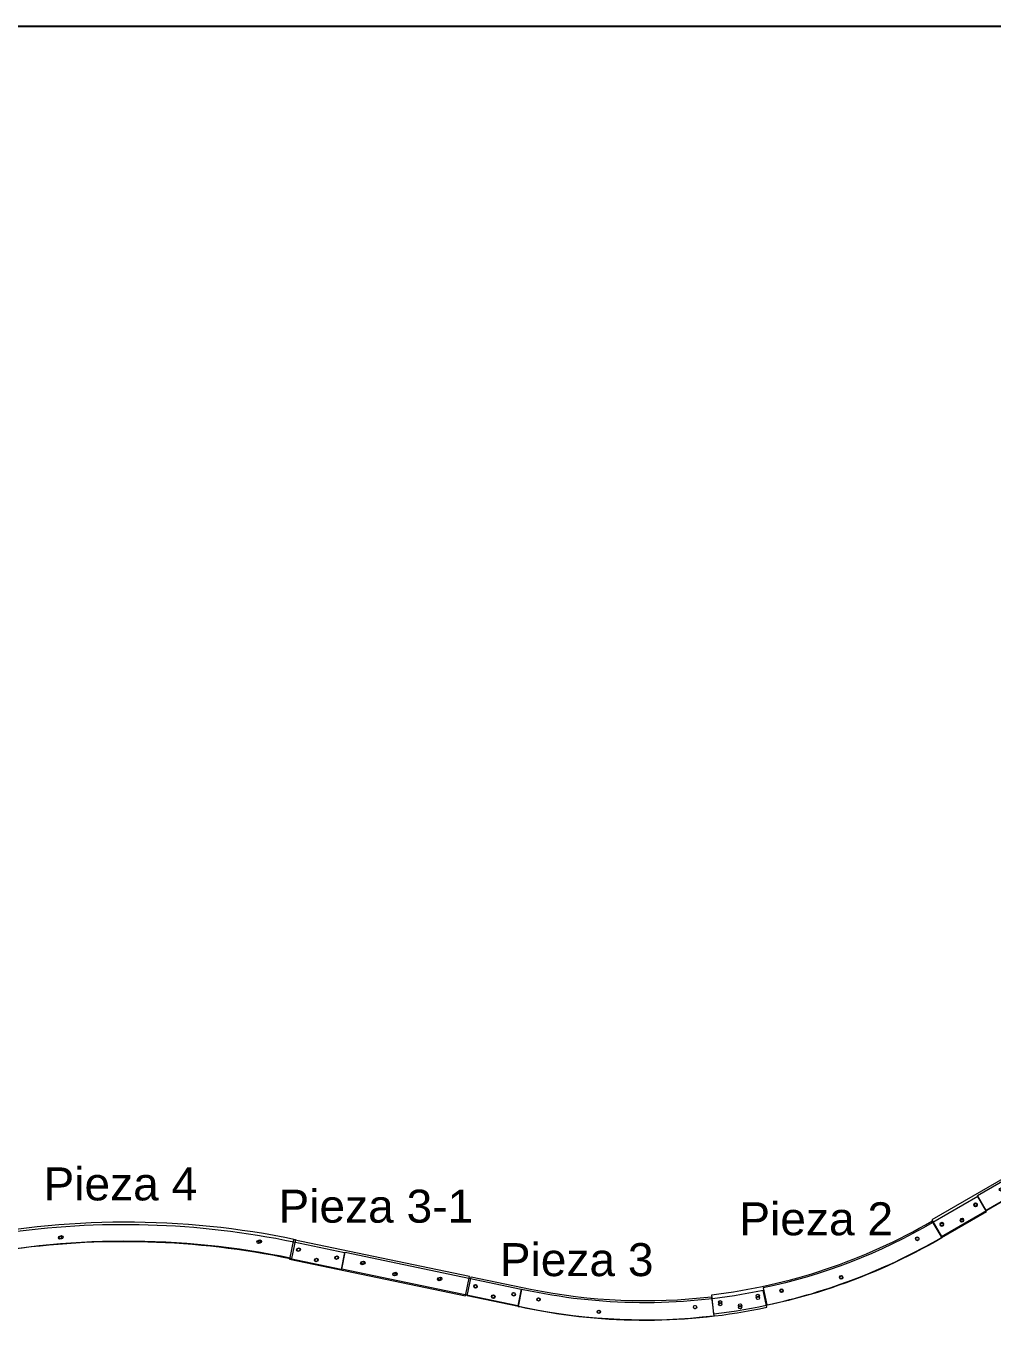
# Model space of a CAD drawing. Header units: millimetres. Extents: x -47944 to 26607, y -7127 to 10342.
# Drawn here: x -40213 to -37743, y -690 to 2684 of the extents above; entities that cross this region are included whole.
import ezdxf

# ---------------------------------------------------------------- set-up
doc = ezdxf.new("R2010")
doc.units = ezdxf.units.MM
doc.header["$MEASUREMENT"] = 0
doc.layers.add('CORTE', color=5, linetype='Continuous', lineweight=0)
doc.layers.add('MARCADO DE PISTAS', color=1, linetype='Continuous', lineweight=0)
doc.layers.add('PREDETERMINADO', color=7, linetype='Continuous')

# ---------------------------------------------------------------- blocks, each defined once
blk = doc.blocks.new('BLOCK 85')
at = {"layer": 'CORTE', "color": 255, "lineweight": 5}
blk.add_open_spline([(4.5339, 4.233), (4.5339, 4.233), (4.5427, 4.1739), (4.5427, 4.1739), (4.8701, 4.2225), (5.2036, 4.2128), (5.5276, 4.1453), (5.5276, 4.1453), (5.703, 4.1087), (5.703, 4.1087), (5.703, 4.1087), (5.7152, 4.1672), (5.7152, 4.1672), (5.7152, 4.1672), (5.5398, 4.2037), (5.5398, 4.2037), (5.2088, 4.2727), (4.8683, 4.2826), (4.5339, 4.233)], degree=3, knots=[0, 0, 0, 0, 1, 1, 1, 2, 2, 2, 3, 3, 3, 4, 4, 4, 5, 5, 5, 6, 6, 6, 6], dxfattribs=at)
blk = doc.blocks.new('BLOCK 86')
at = {"layer": 'CORTE', "color": 255, "lineweight": 5}
blk.add_open_spline([(4.5798, 4.2161), (4.5798, 4.2192), (4.5773, 4.2217), (4.5742, 4.2217), (4.5711, 4.2217), (4.5686, 4.2192), (4.5686, 4.2161), (4.5686, 4.213), (4.5711, 4.2105), (4.5742, 4.2105), (4.5773, 4.2105), (4.5798, 4.213), (4.5798, 4.2161), (4.5798, 4.2161), (4.5798, 4.2161), (4.5798, 4.2161)], degree=3, knots=[0, 0, 0, 0, 1, 1, 1, 2, 2, 2, 3, 3, 3, 4, 4, 4, 5, 5, 5, 5], dxfattribs=at)
blk = doc.blocks.new('BLOCK 87')
at = {"layer": 'CORTE', "color": 255, "lineweight": 5}
blk.add_open_spline([(4.7398, 4.2181), (4.7398, 4.2212), (4.7373, 4.2237), (4.7342, 4.2237), (4.7312, 4.2237), (4.7287, 4.2212), (4.7287, 4.2181), (4.7287, 4.215), (4.7312, 4.2125), (4.7342, 4.2125), (4.7373, 4.2125), (4.7398, 4.215), (4.7398, 4.2181), (4.7398, 4.2181), (4.7398, 4.2181), (4.7398, 4.2181)], degree=3, knots=[0, 0, 0, 0, 1, 1, 1, 2, 2, 2, 3, 3, 3, 4, 4, 4, 5, 5, 5, 5], dxfattribs=at)
blk = doc.blocks.new('BLOCK 88')
at = {"layer": 'CORTE', "color": 255, "lineweight": 5}
blk.add_open_spline([(5.4242, 4.2036), (5.4242, 4.2067), (5.4217, 4.2092), (5.4186, 4.2092), (5.4155, 4.2092), (5.413, 4.2067), (5.413, 4.2036), (5.413, 4.2005), (5.4155, 4.198), (5.4186, 4.198), (5.4217, 4.198), (5.4242, 4.2005), (5.4242, 4.2036), (5.4242, 4.2036), (5.4242, 4.2036), (5.4242, 4.2036)], degree=3, knots=[0, 0, 0, 0, 1, 1, 1, 2, 2, 2, 3, 3, 3, 4, 4, 4, 5, 5, 5, 5], dxfattribs=at)
blk = doc.blocks.new('BLOCK 89')
at = {"layer": 'CORTE', "color": 255, "lineweight": 5}
blk.add_open_spline([(5.5628, 4.1772), (5.5628, 4.1804), (5.5603, 4.1829), (5.5572, 4.1829), (5.554, 4.1829), (5.5515, 4.1804), (5.5515, 4.1772), (5.5515, 4.1741), (5.554, 4.1715), (5.5572, 4.1715), (5.5603, 4.1715), (5.5628, 4.1741), (5.5628, 4.1772), (5.5628, 4.1772), (5.5628, 4.1772), (5.5628, 4.1772)], degree=3, knots=[0, 0, 0, 0, 1, 1, 1, 2, 2, 2, 3, 3, 3, 4, 4, 4, 5, 5, 5, 5], dxfattribs=at)
blk = doc.blocks.new('BLOCK 90')
at = {"layer": 'CORTE', "color": 255, "lineweight": 5}
blk.add_open_spline([(5.624, 4.1416), (5.624, 4.1447), (5.6215, 4.1473), (5.6184, 4.1473), (5.6152, 4.1473), (5.6127, 4.1447), (5.6127, 4.1416), (5.6127, 4.1384), (5.6152, 4.1359), (5.6184, 4.1359), (5.6215, 4.1359), (5.624, 4.1384), (5.624, 4.1416), (5.624, 4.1416), (5.624, 4.1416), (5.624, 4.1416)], degree=3, knots=[0, 0, 0, 0, 1, 1, 1, 2, 2, 2, 3, 3, 3, 4, 4, 4, 5, 5, 5, 5], dxfattribs=at)
blk = doc.blocks.new('BLOCK 91')
at = {"layer": 'CORTE', "color": 255, "lineweight": 5}
blk.add_open_spline([(5.6943, 4.1498), (5.6943, 4.1529), (5.6918, 4.1555), (5.6887, 4.1555), (5.6855, 4.1555), (5.683, 4.1529), (5.683, 4.1498), (5.683, 4.1466), (5.6855, 4.1441), (5.6887, 4.1441), (5.6918, 4.1441), (5.6943, 4.1466), (5.6943, 4.1498), (5.6943, 4.1498), (5.6943, 4.1498), (5.6943, 4.1498)], degree=3, knots=[0, 0, 0, 0, 1, 1, 1, 2, 2, 2, 3, 3, 3, 4, 4, 4, 5, 5, 5, 5], dxfattribs=at)
blk = doc.blocks.new('BLOCK 84')
at = {"layer": 'CORTE'}
for name in ['BLOCK 85', 'BLOCK 86', 'BLOCK 87', 'BLOCK 88', 'BLOCK 89', 'BLOCK 90', 'BLOCK 91']:
    blk.add_blockref(name, (0, 0), dxfattribs=at)
blk = doc.blocks.new('BLOCK 125')
at = {"layer": 'CORTE', "color": 255, "lineweight": 5}
blk.add_open_spline([(6.3196, 3.9974), (6.3196, 4.0005), (6.317, 4.003), (6.314, 4.003), (6.3109, 4.003), (6.3083, 4.0005), (6.3083, 3.9974), (6.3083, 3.9943), (6.3109, 3.9918), (6.314, 3.9918), (6.317, 3.9918), (6.3196, 3.9943), (6.3196, 3.9974), (6.3196, 3.9974), (6.3196, 3.9974), (6.3196, 3.9974)], degree=3, knots=[0, 0, 0, 0, 1, 1, 1, 2, 2, 2, 3, 3, 3, 4, 4, 4, 5, 5, 5, 5], dxfattribs=at)
blk = doc.blocks.new('BLOCK 126')
at = {"layer": 'CORTE', "color": 255, "lineweight": 5}
blk.add_open_spline([(6.5273, 3.9548), (6.5273, 3.9579), (6.5248, 3.9604), (6.5217, 3.9604), (6.5186, 3.9604), (6.5161, 3.9579), (6.5161, 3.9548), (6.5161, 3.9518), (6.5186, 3.9492), (6.5217, 3.9492), (6.5248, 3.9492), (6.5273, 3.9518), (6.5273, 3.9548), (6.5273, 3.9548), (6.5273, 3.9548), (6.5273, 3.9548)], degree=3, knots=[0, 0, 0, 0, 1, 1, 1, 2, 2, 2, 3, 3, 3, 4, 4, 4, 5, 5, 5, 5], dxfattribs=at)
blk = doc.blocks.new('BLOCK 127')
at = {"layer": 'CORTE', "color": 255, "lineweight": 5}
blk.add_open_spline([(6.8588, 3.9711), (6.8588, 3.9742), (6.8563, 3.9767), (6.8532, 3.9767), (6.8501, 3.9767), (6.8476, 3.9742), (6.8476, 3.9711), (6.8476, 3.968), (6.8501, 3.9655), (6.8532, 3.9655), (6.8563, 3.9655), (6.8588, 3.968), (6.8588, 3.9711), (6.8588, 3.9711), (6.8588, 3.9711), (6.8588, 3.9711)], degree=3, knots=[0, 0, 0, 0, 1, 1, 1, 2, 2, 2, 3, 3, 3, 4, 4, 4, 5, 5, 5, 5], dxfattribs=at)
blk = doc.blocks.new('BLOCK 128')
at = {"layer": 'CORTE', "color": 255, "lineweight": 5}
blk.add_open_spline([(6.2554, 4.0321), (6.2554, 4.0321), (6.2846, 4.026), (6.2846, 4.026), (6.5498, 3.9717), (6.8233, 3.9726), (7.088, 4.0287), (7.088, 4.0287), (7.1004, 3.9703), (7.1004, 3.9703), (6.8276, 3.9125), (6.5458, 3.9116), (6.2727, 3.9675), (6.2726, 3.9675), (6.2432, 3.9736), (6.2432, 3.9736), (6.2432, 3.9736), (6.2554, 4.0321), (6.2554, 4.0321)], degree=3, knots=[0, 0, 0, 0, 1, 1, 1, 2, 2, 2, 3, 3, 3, 4, 4, 4, 5, 5, 5, 6, 6, 6, 6], dxfattribs=at)
blk = doc.blocks.new('BLOCK 129')
at = {"layer": 'CORTE', "color": 255, "lineweight": 5}
blk.add_open_spline([(6.9454, 3.9813), (6.9454, 3.9845), (6.9428, 3.987), (6.9397, 3.987), (6.9365, 3.987), (6.934, 3.9845), (6.934, 3.9813), (6.934, 3.9782), (6.9365, 3.9757), (6.9397, 3.9757), (6.9428, 3.9757), (6.9454, 3.9782), (6.9454, 3.9813), (6.9454, 3.9813), (6.9454, 3.9813), (6.9454, 3.9813)], degree=3, knots=[0, 0, 0, 0, 1, 1, 1, 2, 2, 2, 3, 3, 3, 4, 4, 4, 5, 5, 5, 5], dxfattribs=at)
blk = doc.blocks.new('BLOCK 130')
at = {"layer": 'CORTE', "color": 255, "lineweight": 5}
blk.add_open_spline([(7.0139, 3.9705), (7.0139, 3.9736), (7.0113, 3.9762), (7.0082, 3.9762), (7.0051, 3.9762), (7.0025, 3.9736), (7.0025, 3.9705), (7.0025, 3.9674), (7.0051, 3.9648), (7.0082, 3.9648), (7.0113, 3.9648), (7.0139, 3.9674), (7.0139, 3.9705), (7.0139, 3.9705), (7.0139, 3.9705), (7.0139, 3.9705)], degree=3, knots=[0, 0, 0, 0, 1, 1, 1, 2, 2, 2, 3, 3, 3, 4, 4, 4, 5, 5, 5, 5], dxfattribs=at)
blk = doc.blocks.new('BLOCK 131')
at = {"layer": 'CORTE', "color": 255, "lineweight": 5}
blk.add_open_spline([(7.0751, 4.0029), (7.0751, 4.0061), (7.0726, 4.0086), (7.0694, 4.0086), (7.0663, 4.0086), (7.0638, 4.0061), (7.0638, 4.0029), (7.0638, 3.9998), (7.0663, 3.9973), (7.0694, 3.9973), (7.0726, 3.9973), (7.0751, 3.9998), (7.0751, 4.0029), (7.0751, 4.0029), (7.0751, 4.0029), (7.0751, 4.0029)], degree=3, knots=[0, 0, 0, 0, 1, 1, 1, 2, 2, 2, 3, 3, 3, 4, 4, 4, 5, 5, 5, 5], dxfattribs=at)
blk = doc.blocks.new('BLOCK 124')
at = {"layer": 'CORTE'}
for name in ['BLOCK 128', 'BLOCK 125', 'BLOCK 131', 'BLOCK 126', 'BLOCK 127', 'BLOCK 129', 'BLOCK 130']:
    blk.add_blockref(name, (0, 0), dxfattribs=at)
blk = doc.blocks.new('BLOCK 117')
at = {"layer": 'CORTE', "color": 255, "lineweight": 5}
blk.add_open_spline([(6.4042, 4.2219), (6.4042, 4.225), (6.4017, 4.2275), (6.3986, 4.2275), (6.3955, 4.2275), (6.393, 4.225), (6.393, 4.2219), (6.393, 4.2188), (6.3955, 4.2163), (6.3986, 4.2163), (6.4017, 4.2163), (6.4042, 4.2188), (6.4042, 4.2219), (6.4042, 4.2219), (6.4042, 4.2219), (6.4042, 4.2219)], degree=3, knots=[0, 0, 0, 0, 1, 1, 1, 2, 2, 2, 3, 3, 3, 4, 4, 4, 5, 5, 5, 5], dxfattribs=at)
blk = doc.blocks.new('BLOCK 118')
at = {"layer": 'CORTE', "color": 255, "lineweight": 5}
blk.add_open_spline([(6.6119, 4.1793), (6.6119, 4.1824), (6.6094, 4.1849), (6.6063, 4.1849), (6.6032, 4.1849), (6.6007, 4.1824), (6.6007, 4.1793), (6.6007, 4.1762), (6.6032, 4.1737), (6.6063, 4.1737), (6.6094, 4.1737), (6.6119, 4.1762), (6.6119, 4.1793), (6.6119, 4.1793), (6.6119, 4.1793), (6.6119, 4.1793)], degree=3, knots=[0, 0, 0, 0, 1, 1, 1, 2, 2, 2, 3, 3, 3, 4, 4, 4, 5, 5, 5, 5], dxfattribs=at)
blk = doc.blocks.new('BLOCK 119')
at = {"layer": 'CORTE', "color": 255, "lineweight": 5}
blk.add_open_spline([(6.9434, 4.1956), (6.9434, 4.1987), (6.9409, 4.2012), (6.9378, 4.2012), (6.9347, 4.2012), (6.9322, 4.1987), (6.9322, 4.1956), (6.9322, 4.1925), (6.9347, 4.19), (6.9378, 4.19), (6.9409, 4.19), (6.9434, 4.1925), (6.9434, 4.1956), (6.9434, 4.1956), (6.9434, 4.1956), (6.9434, 4.1956)], degree=3, knots=[0, 0, 0, 0, 1, 1, 1, 2, 2, 2, 3, 3, 3, 4, 4, 4, 5, 5, 5, 5], dxfattribs=at)
blk = doc.blocks.new('BLOCK 120')
at = {"layer": 'CORTE', "color": 255, "lineweight": 5}
blk.add_open_spline([(6.1662, 4.3004), (6.1662, 4.3004), (6.1525, 4.2347), (6.1525, 4.2347), (6.1525, 4.2347), (6.3572, 4.192), (6.3572, 4.192), (6.5697, 4.1485), (6.7877, 4.1393), (7.003, 4.1648), (7.003, 4.1648), (6.9951, 4.2315), (6.9951, 4.2315), (6.7869, 4.2068), (6.5761, 4.2157), (6.3708, 4.2577), (6.3708, 4.2577), (6.1662, 4.3004), (6.1662, 4.3004)], degree=3, knots=[0, 0, 0, 0, 1, 1, 1, 2, 2, 2, 3, 3, 3, 4, 4, 4, 5, 5, 5, 6, 6, 6, 6], dxfattribs=at)
blk = doc.blocks.new('BLOCK 121')
at = {"layer": 'CORTE', "color": 255, "lineweight": 5}
blk.add_open_spline([(6.1877, 4.2666), (6.1877, 4.2698), (6.1851, 4.2723), (6.182, 4.2723), (6.1789, 4.2723), (6.1763, 4.2698), (6.1763, 4.2666), (6.1763, 4.2635), (6.1789, 4.2609), (6.182, 4.2609), (6.1851, 4.2609), (6.1877, 4.2635), (6.1877, 4.2666), (6.1877, 4.2666), (6.1877, 4.2666), (6.1877, 4.2666)], degree=3, knots=[0, 0, 0, 0, 1, 1, 1, 2, 2, 2, 3, 3, 3, 4, 4, 4, 5, 5, 5, 5], dxfattribs=at)
blk = doc.blocks.new('BLOCK 122')
at = {"layer": 'CORTE', "color": 255, "lineweight": 5}
blk.add_open_spline([(6.2489, 4.231), (6.2489, 4.2341), (6.2463, 4.2367), (6.2432, 4.2367), (6.24, 4.2367), (6.2375, 4.2341), (6.2375, 4.231), (6.2375, 4.2279), (6.24, 4.2253), (6.2432, 4.2253), (6.2463, 4.2253), (6.2489, 4.2279), (6.2489, 4.231), (6.2489, 4.231), (6.2489, 4.231), (6.2489, 4.231)], degree=3, knots=[0, 0, 0, 0, 1, 1, 1, 2, 2, 2, 3, 3, 3, 4, 4, 4, 5, 5, 5, 5], dxfattribs=at)
blk = doc.blocks.new('BLOCK 123')
at = {"layer": 'CORTE', "color": 255, "lineweight": 5}
blk.add_open_spline([(6.3192, 4.2392), (6.3192, 4.2423), (6.3166, 4.2449), (6.3135, 4.2449), (6.3104, 4.2449), (6.3078, 4.2423), (6.3078, 4.2392), (6.3078, 4.236), (6.3104, 4.2335), (6.3135, 4.2335), (6.3166, 4.2335), (6.3192, 4.236), (6.3192, 4.2392), (6.3192, 4.2392), (6.3192, 4.2392), (6.3192, 4.2392)], degree=3, knots=[0, 0, 0, 0, 1, 1, 1, 2, 2, 2, 3, 3, 3, 4, 4, 4, 5, 5, 5, 5], dxfattribs=at)
blk = doc.blocks.new('BLOCK 116')
at = {"layer": 'CORTE'}
for name in ['BLOCK 120', 'BLOCK 121', 'BLOCK 122', 'BLOCK 123', 'BLOCK 117', 'BLOCK 118', 'BLOCK 119']:
    blk.add_blockref(name, (0, 0), dxfattribs=at)
blk = doc.blocks.new('BLOCK 133')
at = {"layer": 'CORTE', "color": 255, "lineweight": 5}
blk.add_open_spline([(7.6614, 4.6587), (7.4286, 4.5228), (7.1702, 4.4363), (6.9025, 4.4047), (6.9025, 4.4047), (6.9104, 4.338), (6.9104, 4.338), (7.1873, 4.3707), (7.4544, 4.4602), (7.6952, 4.6007), (7.6952, 4.6007), (7.6614, 4.6587), (7.6614, 4.6587)], degree=3, knots=[0, 0, 0, 0, 1, 1, 1, 2, 2, 2, 3, 3, 3, 4, 4, 4, 4], dxfattribs=at)
blk = doc.blocks.new('BLOCK 134')
at = {"layer": 'CORTE', "color": 255, "lineweight": 5}
blk.add_open_spline([(7.149, 4.4178), (7.149, 4.4209), (7.1465, 4.4234), (7.1434, 4.4234), (7.1403, 4.4234), (7.1378, 4.4209), (7.1378, 4.4178), (7.1378, 4.4147), (7.1403, 4.4122), (7.1434, 4.4122), (7.1465, 4.4122), (7.149, 4.4147), (7.149, 4.4178), (7.149, 4.4178), (7.149, 4.4178), (7.149, 4.4178)], degree=3, knots=[0, 0, 0, 0, 1, 1, 1, 2, 2, 2, 3, 3, 3, 4, 4, 4, 5, 5, 5, 5], dxfattribs=at)
blk = doc.blocks.new('BLOCK 135')
at = {"layer": 'CORTE', "color": 255, "lineweight": 5}
blk.add_open_spline([(7.3544, 4.4639), (7.3544, 4.4669), (7.3518, 4.4694), (7.3488, 4.4694), (7.3456, 4.4694), (7.3432, 4.4669), (7.3432, 4.4639), (7.3432, 4.4607), (7.3456, 4.4583), (7.3488, 4.4583), (7.3518, 4.4583), (7.3544, 4.4607), (7.3544, 4.4639), (7.3544, 4.4639), (7.3544, 4.4639), (7.3544, 4.4639)], degree=3, knots=[0, 0, 0, 0, 1, 1, 1, 2, 2, 2, 3, 3, 3, 4, 4, 4, 5, 5, 5, 5], dxfattribs=at)
blk = doc.blocks.new('BLOCK 136')
at = {"layer": 'CORTE', "color": 255, "lineweight": 5}
blk.add_open_spline([(7.6168, 4.5965), (7.6168, 4.5996), (7.6143, 4.6021), (7.6112, 4.6021), (7.6081, 4.6021), (7.6056, 4.5996), (7.6056, 4.5965), (7.6056, 4.5934), (7.6081, 4.5909), (7.6112, 4.5909), (7.6143, 4.5909), (7.6168, 4.5934), (7.6168, 4.5965), (7.6168, 4.5965), (7.6168, 4.5965), (7.6168, 4.5965)], degree=3, knots=[0, 0, 0, 0, 1, 1, 1, 2, 2, 2, 3, 3, 3, 4, 4, 4, 5, 5, 5, 5], dxfattribs=at)
blk = doc.blocks.new('BLOCK 137')
at = {"layer": 'CORTE', "color": 255, "lineweight": 5}
blk.add_open_spline([(6.9374, 4.379), (6.9374, 4.3822), (6.9348, 4.3847), (6.9317, 4.3847), (6.9286, 4.3847), (6.9261, 4.3822), (6.9261, 4.379), (6.9261, 4.3759), (6.9286, 4.3734), (6.9317, 4.3734), (6.9348, 4.3734), (6.9374, 4.3759), (6.9374, 4.379), (6.9374, 4.379), (6.9374, 4.379), (6.9374, 4.379)], degree=3, knots=[0, 0, 0, 0, 1, 1, 1, 2, 2, 2, 3, 3, 3, 4, 4, 4, 5, 5, 5, 5], dxfattribs=at)
blk = doc.blocks.new('BLOCK 138')
at = {"layer": 'CORTE', "color": 255, "lineweight": 5}
blk.add_open_spline([(7.0059, 4.3682), (7.0059, 4.3713), (7.0034, 4.3739), (7.0003, 4.3739), (6.9971, 4.3739), (6.9946, 4.3713), (6.9946, 4.3682), (6.9946, 4.365), (6.9971, 4.3625), (7.0003, 4.3625), (7.0034, 4.3625), (7.0059, 4.365), (7.0059, 4.3682), (7.0059, 4.3682), (7.0059, 4.3682), (7.0059, 4.3682)], degree=3, knots=[0, 0, 0, 0, 1, 1, 1, 2, 2, 2, 3, 3, 3, 4, 4, 4, 5, 5, 5, 5], dxfattribs=at)
blk = doc.blocks.new('BLOCK 139')
at = {"layer": 'CORTE', "color": 255, "lineweight": 5}
blk.add_open_spline([(7.0671, 4.4006), (7.0671, 4.4037), (7.0646, 4.4063), (7.0615, 4.4063), (7.0583, 4.4063), (7.0558, 4.4037), (7.0558, 4.4006), (7.0558, 4.3975), (7.0583, 4.395), (7.0615, 4.395), (7.0646, 4.395), (7.0671, 4.3975), (7.0671, 4.4006), (7.0671, 4.4006), (7.0671, 4.4006), (7.0671, 4.4006)], degree=3, knots=[0, 0, 0, 0, 1, 1, 1, 2, 2, 2, 3, 3, 3, 4, 4, 4, 5, 5, 5, 5], dxfattribs=at)
blk = doc.blocks.new('BLOCK 132')
at = {"layer": 'CORTE'}
for name in ['BLOCK 133', 'BLOCK 136', 'BLOCK 135', 'BLOCK 134', 'BLOCK 137', 'BLOCK 138', 'BLOCK 139']:
    blk.add_blockref(name, (0, 0), dxfattribs=at)
blk = doc.blocks.new('BLOCK 141')
at = {"layer": 'CORTE', "color": 255, "lineweight": 5}
blk.add_open_spline([(7.2764, 3.8658), (7.2764, 3.8689), (7.2739, 3.8714), (7.2708, 3.8714), (7.2677, 3.8714), (7.2652, 3.8689), (7.2652, 3.8658), (7.2652, 3.8627), (7.2677, 3.8602), (7.2708, 3.8602), (7.2739, 3.8602), (7.2764, 3.8627), (7.2764, 3.8658), (7.2764, 3.8658), (7.2764, 3.8658), (7.2764, 3.8658)], degree=3, knots=[0, 0, 0, 0, 1, 1, 1, 2, 2, 2, 3, 3, 3, 4, 4, 4, 5, 5, 5, 5], dxfattribs=at)
blk = doc.blocks.new('BLOCK 142')
at = {"layer": 'CORTE', "color": 255, "lineweight": 5}
blk.add_open_spline([(7.4817, 3.9119), (7.4817, 3.9149), (7.4792, 3.9174), (7.4761, 3.9174), (7.473, 3.9174), (7.4705, 3.9149), (7.4705, 3.9119), (7.4705, 3.9088), (7.473, 3.9063), (7.4761, 3.9063), (7.4792, 3.9063), (7.4817, 3.9088), (7.4817, 3.9119), (7.4817, 3.9119), (7.4817, 3.9119), (7.4817, 3.9119)], degree=3, knots=[0, 0, 0, 0, 1, 1, 1, 2, 2, 2, 3, 3, 3, 4, 4, 4, 5, 5, 5, 5], dxfattribs=at)
blk = doc.blocks.new('BLOCK 143')
at = {"layer": 'CORTE', "color": 255, "lineweight": 5}
blk.add_open_spline([(7.7441, 4.0445), (7.7441, 4.0476), (7.7416, 4.0501), (7.7385, 4.0501), (7.7354, 4.0501), (7.7329, 4.0476), (7.7329, 4.0445), (7.7329, 4.0414), (7.7354, 4.0389), (7.7385, 4.0389), (7.7416, 4.0389), (7.7441, 4.0414), (7.7441, 4.0445), (7.7441, 4.0445), (7.7441, 4.0445), (7.7441, 4.0445)], degree=3, knots=[0, 0, 0, 0, 1, 1, 1, 2, 2, 2, 3, 3, 3, 4, 4, 4, 5, 5, 5, 5], dxfattribs=at)
blk = doc.blocks.new('BLOCK 144')
at = {"layer": 'CORTE', "color": 255, "lineweight": 5}
blk.add_open_spline([(7.9777, 4.1383), (7.9777, 4.1383), (7.8225, 4.0487), (7.8225, 4.0487), (7.6353, 3.9394), (7.4319, 3.8608), (7.2198, 3.8159), (7.2198, 3.8159), (7.2074, 3.8743), (7.2074, 3.8743), (7.4133, 3.9179), (7.6108, 3.9942), (7.7926, 4.1003), (7.7926, 4.1003), (7.9478, 4.1899), (7.9478, 4.1899), (7.9478, 4.1899), (7.9777, 4.1383), (7.9777, 4.1383)], degree=3, knots=[0, 0, 0, 0, 1, 1, 1, 2, 2, 2, 3, 3, 3, 4, 4, 4, 5, 5, 5, 6, 6, 6, 6], dxfattribs=at)
blk = doc.blocks.new('BLOCK 145')
at = {"layer": 'CORTE', "color": 255, "lineweight": 5}
blk.add_open_spline([(7.8289, 4.0922), (7.8289, 4.0953), (7.8264, 4.0979), (7.8233, 4.0979), (7.8201, 4.0979), (7.8176, 4.0953), (7.8176, 4.0922), (7.8176, 4.0891), (7.8201, 4.0865), (7.8233, 4.0865), (7.8264, 4.0865), (7.8289, 4.0891), (7.8289, 4.0922), (7.8289, 4.0922), (7.8289, 4.0922), (7.8289, 4.0922)], degree=3, knots=[0, 0, 0, 0, 1, 1, 1, 2, 2, 2, 3, 3, 3, 4, 4, 4, 5, 5, 5, 5], dxfattribs=at)
blk = doc.blocks.new('BLOCK 146')
at = {"layer": 'CORTE', "color": 255, "lineweight": 5}
blk.add_open_spline([(7.8983, 4.1064), (7.8983, 4.1095), (7.8958, 4.1121), (7.8926, 4.1121), (7.8895, 4.1121), (7.887, 4.1095), (7.887, 4.1064), (7.887, 4.1033), (7.8895, 4.1007), (7.8926, 4.1007), (7.8958, 4.1007), (7.8983, 4.1033), (7.8983, 4.1064), (7.8983, 4.1064), (7.8983, 4.1064), (7.8983, 4.1064)], degree=3, knots=[0, 0, 0, 0, 1, 1, 1, 2, 2, 2, 3, 3, 3, 4, 4, 4, 5, 5, 5, 5], dxfattribs=at)
blk = doc.blocks.new('BLOCK 147')
at = {"layer": 'CORTE', "color": 255, "lineweight": 5}
blk.add_open_spline([(7.9453, 4.1594), (7.9453, 4.1625), (7.9427, 4.165), (7.9396, 4.165), (7.9365, 4.165), (7.934, 4.1625), (7.934, 4.1594), (7.934, 4.1562), (7.9365, 4.1537), (7.9396, 4.1537), (7.9427, 4.1537), (7.9453, 4.1562), (7.9453, 4.1594), (7.9453, 4.1594), (7.9453, 4.1594), (7.9453, 4.1594)], degree=3, knots=[0, 0, 0, 0, 1, 1, 1, 2, 2, 2, 3, 3, 3, 4, 4, 4, 5, 5, 5, 5], dxfattribs=at)
blk = doc.blocks.new('BLOCK 140')
at = {"layer": 'CORTE'}
for name in ['BLOCK 144', 'BLOCK 147', 'BLOCK 145', 'BLOCK 146', 'BLOCK 143', 'BLOCK 142', 'BLOCK 141']:
    blk.add_blockref(name, (0, 0), dxfattribs=at)
blk = doc.blocks.new('BLOCK 101')
at = {"layer": 'CORTE', "color": 255, "lineweight": 5}
blk.add_lwpolyline([(5.5936, 4.5781), (5.5799, 4.5123), (6.1861, 4.3859), (6.1998, 4.4517), (5.5936, 4.5781)], dxfattribs=at)
blk = doc.blocks.new('BLOCK 102')
at = {"layer": 'CORTE', "color": 255, "lineweight": 5}
blk.add_open_spline([(5.8354, 4.4983), (5.8354, 4.5014), (5.8329, 4.5039), (5.8298, 4.5039), (5.8267, 4.5039), (5.8242, 4.5014), (5.8242, 4.4983), (5.8242, 4.4953), (5.8267, 4.4928), (5.8298, 4.4928), (5.8329, 4.4928), (5.8354, 4.4953), (5.8354, 4.4983), (5.8354, 4.4983), (5.8354, 4.4983), (5.8354, 4.4983)], degree=3, knots=[0, 0, 0, 0, 1, 1, 1, 2, 2, 2, 3, 3, 3, 4, 4, 4, 5, 5, 5, 5], dxfattribs=at)
blk = doc.blocks.new('BLOCK 103')
at = {"layer": 'CORTE', "color": 255, "lineweight": 5}
blk.add_open_spline([(5.9465, 4.4599), (5.9465, 4.463), (5.944, 4.4655), (5.9409, 4.4655), (5.9378, 4.4655), (5.9353, 4.463), (5.9353, 4.4599), (5.9353, 4.4568), (5.9378, 4.4543), (5.9409, 4.4543), (5.944, 4.4543), (5.9465, 4.4568), (5.9465, 4.4599), (5.9465, 4.4599), (5.9465, 4.4599), (5.9465, 4.4599)], degree=3, knots=[0, 0, 0, 0, 1, 1, 1, 2, 2, 2, 3, 3, 3, 4, 4, 4, 5, 5, 5, 5], dxfattribs=at)
blk = doc.blocks.new('BLOCK 104')
at = {"layer": 'CORTE', "color": 255, "lineweight": 5}
blk.add_open_spline([(6.1005, 4.4431), (6.1005, 4.4462), (6.098, 4.4487), (6.0949, 4.4487), (6.0918, 4.4487), (6.0893, 4.4462), (6.0893, 4.4431), (6.0893, 4.44), (6.0918, 4.4375), (6.0949, 4.4375), (6.098, 4.4375), (6.1005, 4.44), (6.1005, 4.4431), (6.1005, 4.4431), (6.1005, 4.4431), (6.1005, 4.4431)], degree=3, knots=[0, 0, 0, 0, 1, 1, 1, 2, 2, 2, 3, 3, 3, 4, 4, 4, 5, 5, 5, 5], dxfattribs=at)
blk = doc.blocks.new('BLOCK 105')
at = {"layer": 'CORTE', "color": 255, "lineweight": 5}
blk.add_open_spline([(5.6151, 4.5443), (5.6151, 4.5474), (5.6126, 4.55), (5.6095, 4.55), (5.6063, 4.55), (5.6038, 4.5474), (5.6038, 4.5443), (5.6038, 4.5411), (5.6063, 4.5386), (5.6095, 4.5386), (5.6126, 4.5386), (5.6151, 4.5411), (5.6151, 4.5443), (5.6151, 4.5443), (5.6151, 4.5443), (5.6151, 4.5443)], degree=3, knots=[0, 0, 0, 0, 1, 1, 1, 2, 2, 2, 3, 3, 3, 4, 4, 4, 5, 5, 5, 5], dxfattribs=at)
blk = doc.blocks.new('BLOCK 106')
at = {"layer": 'CORTE', "color": 255, "lineweight": 5}
blk.add_open_spline([(5.6763, 4.5087), (5.6763, 4.5118), (5.6738, 4.5143), (5.6707, 4.5143), (5.6675, 4.5143), (5.665, 4.5118), (5.665, 4.5087), (5.665, 4.5055), (5.6675, 4.503), (5.6707, 4.503), (5.6738, 4.503), (5.6763, 4.5055), (5.6763, 4.5087), (5.6763, 4.5087), (5.6763, 4.5087), (5.6763, 4.5087)], degree=3, knots=[0, 0, 0, 0, 1, 1, 1, 2, 2, 2, 3, 3, 3, 4, 4, 4, 5, 5, 5, 5], dxfattribs=at)
blk = doc.blocks.new('BLOCK 107')
at = {"layer": 'CORTE', "color": 255, "lineweight": 5}
blk.add_open_spline([(5.7466, 4.5169), (5.7466, 4.52), (5.7441, 4.5225), (5.741, 4.5225), (5.7378, 4.5225), (5.7353, 4.52), (5.7353, 4.5169), (5.7353, 4.5137), (5.7378, 4.5112), (5.741, 4.5112), (5.7441, 4.5112), (5.7466, 4.5137), (5.7466, 4.5169), (5.7466, 4.5169), (5.7466, 4.5169), (5.7466, 4.5169)], degree=3, knots=[0, 0, 0, 0, 1, 1, 1, 2, 2, 2, 3, 3, 3, 4, 4, 4, 5, 5, 5, 5], dxfattribs=at)
blk = doc.blocks.new('BLOCK 100')
at = {"layer": 'CORTE'}
for name in ['BLOCK 101', 'BLOCK 105', 'BLOCK 106', 'BLOCK 107', 'BLOCK 102', 'BLOCK 103', 'BLOCK 104']:
    blk.add_blockref(name, (0, 0), dxfattribs=at)
blk = doc.blocks.new('BLOCK 109')
at = {"layer": 'CORTE', "color": 255, "lineweight": 5}
blk.add_open_spline([(5.7119, 3.9962), (5.7119, 3.9993), (5.7093, 4.0018), (5.7062, 4.0018), (5.7032, 4.0018), (5.7007, 3.9993), (5.7007, 3.9962), (5.7007, 3.9931), (5.7032, 3.9906), (5.7062, 3.9906), (5.7093, 3.9906), (5.7119, 3.9931), (5.7119, 3.9962), (5.7119, 3.9962), (5.7119, 3.9962), (5.7119, 3.9962)], degree=3, knots=[0, 0, 0, 0, 1, 1, 1, 2, 2, 2, 3, 3, 3, 4, 4, 4, 5, 5, 5, 5], dxfattribs=at)
blk = doc.blocks.new('BLOCK 110')
at = {"layer": 'CORTE', "color": 255, "lineweight": 5}
blk.add_open_spline([(5.823, 3.9578), (5.823, 3.9609), (5.8205, 3.9634), (5.8174, 3.9634), (5.8143, 3.9634), (5.8118, 3.9609), (5.8118, 3.9578), (5.8118, 3.9547), (5.8143, 3.9522), (5.8174, 3.9522), (5.8205, 3.9522), (5.823, 3.9547), (5.823, 3.9578), (5.823, 3.9578), (5.823, 3.9578), (5.823, 3.9578)], degree=3, knots=[0, 0, 0, 0, 1, 1, 1, 2, 2, 2, 3, 3, 3, 4, 4, 4, 5, 5, 5, 5], dxfattribs=at)
blk = doc.blocks.new('BLOCK 111')
at = {"layer": 'CORTE', "color": 255, "lineweight": 5}
blk.add_open_spline([(5.977, 3.9409), (5.977, 3.944), (5.9744, 3.9465), (5.9714, 3.9465), (5.9683, 3.9465), (5.9658, 3.944), (5.9658, 3.9409), (5.9658, 3.9378), (5.9683, 3.9353), (5.9714, 3.9353), (5.9744, 3.9353), (5.977, 3.9378), (5.977, 3.9409), (5.977, 3.9409), (5.977, 3.9409), (5.977, 3.9409)], degree=3, knots=[0, 0, 0, 0, 1, 1, 1, 2, 2, 2, 3, 3, 3, 4, 4, 4, 5, 5, 5, 5], dxfattribs=at)
blk = doc.blocks.new('BLOCK 112')
at = {"layer": 'CORTE', "color": 255, "lineweight": 5}
blk.add_lwpolyline([(6.2501, 3.9056), (6.238, 3.8472), (5.6317, 3.9736), (5.6439, 4.0321), (6.2501, 3.9056)], dxfattribs=at)
blk = doc.blocks.new('BLOCK 113')
at = {"layer": 'CORTE', "color": 255, "lineweight": 5}
blk.add_open_spline([(6.0978, 3.9157), (6.0978, 3.9189), (6.0953, 3.9214), (6.0921, 3.9214), (6.089, 3.9214), (6.0865, 3.9189), (6.0865, 3.9157), (6.0865, 3.9126), (6.089, 3.91), (6.0921, 3.91), (6.0953, 3.91), (6.0978, 3.9126), (6.0978, 3.9157), (6.0978, 3.9157), (6.0978, 3.9157), (6.0978, 3.9157)], degree=3, knots=[0, 0, 0, 0, 1, 1, 1, 2, 2, 2, 3, 3, 3, 4, 4, 4, 5, 5, 5, 5], dxfattribs=at)
blk = doc.blocks.new('BLOCK 114')
at = {"layer": 'CORTE', "color": 255, "lineweight": 5}
blk.add_open_spline([(6.159, 3.8801), (6.159, 3.8832), (6.1565, 3.8858), (6.1533, 3.8858), (6.1502, 3.8858), (6.1477, 3.8832), (6.1477, 3.8801), (6.1477, 3.877), (6.1502, 3.8744), (6.1533, 3.8744), (6.1565, 3.8744), (6.159, 3.877), (6.159, 3.8801), (6.159, 3.8801), (6.159, 3.8801), (6.159, 3.8801)], degree=3, knots=[0, 0, 0, 0, 1, 1, 1, 2, 2, 2, 3, 3, 3, 4, 4, 4, 5, 5, 5, 5], dxfattribs=at)
blk = doc.blocks.new('BLOCK 115')
at = {"layer": 'CORTE', "color": 255, "lineweight": 5}
blk.add_open_spline([(6.2293, 3.8883), (6.2293, 3.8914), (6.2268, 3.894), (6.2237, 3.894), (6.2205, 3.894), (6.218, 3.8914), (6.218, 3.8883), (6.218, 3.8851), (6.2205, 3.8826), (6.2237, 3.8826), (6.2268, 3.8826), (6.2293, 3.8851), (6.2293, 3.8883), (6.2293, 3.8883), (6.2293, 3.8883), (6.2293, 3.8883)], degree=3, knots=[0, 0, 0, 0, 1, 1, 1, 2, 2, 2, 3, 3, 3, 4, 4, 4, 5, 5, 5, 5], dxfattribs=at)
blk = doc.blocks.new('BLOCK 108')
at = {"layer": 'CORTE'}
for name in ['BLOCK 112', 'BLOCK 109', 'BLOCK 110', 'BLOCK 111', 'BLOCK 113', 'BLOCK 114', 'BLOCK 115']:
    blk.add_blockref(name, (0, 0), dxfattribs=at)
blk = doc.blocks.new('BLOCK 93')
at = {"layer": 'CORTE', "color": 255, "lineweight": 5}
blk.add_open_spline([(5.4958, 4.4486), (5.1049, 4.5301), (4.7012, 4.5292), (4.3106, 4.446), (4.3106, 4.446), (4.3246, 4.3803), (4.3246, 4.3803), (4.7061, 4.4615), (5.1003, 4.4624), (5.4821, 4.3828), (5.4821, 4.3828), (5.4958, 4.4486), (5.4958, 4.4486)], degree=3, knots=[0, 0, 0, 0, 1, 1, 1, 2, 2, 2, 3, 3, 3, 4, 4, 4, 4], dxfattribs=at)
blk = doc.blocks.new('BLOCK 94')
at = {"layer": 'CORTE', "color": 255, "lineweight": 5}
blk.add_open_spline([(4.5343, 4.4536), (4.5343, 4.4567), (4.5318, 4.4592), (4.5287, 4.4592), (4.5256, 4.4592), (4.5231, 4.4567), (4.5231, 4.4536), (4.5231, 4.4505), (4.5256, 4.448), (4.5287, 4.448), (4.5318, 4.448), (4.5343, 4.4505), (4.5343, 4.4536), (4.5343, 4.4536), (4.5343, 4.4536), (4.5343, 4.4536)], degree=3, knots=[0, 0, 0, 0, 1, 1, 1, 2, 2, 2, 3, 3, 3, 4, 4, 4, 5, 5, 5, 5], dxfattribs=at)
blk = doc.blocks.new('BLOCK 95')
at = {"layer": 'CORTE', "color": 255, "lineweight": 5}
blk.add_open_spline([(4.6943, 4.4557), (4.6943, 4.4587), (4.6918, 4.4613), (4.6887, 4.4613), (4.6857, 4.4613), (4.6831, 4.4587), (4.6831, 4.4557), (4.6831, 4.4526), (4.6857, 4.4501), (4.6887, 4.4501), (4.6918, 4.4501), (4.6943, 4.4526), (4.6943, 4.4557), (4.6943, 4.4557), (4.6943, 4.4557), (4.6943, 4.4557)], degree=3, knots=[0, 0, 0, 0, 1, 1, 1, 2, 2, 2, 3, 3, 3, 4, 4, 4, 5, 5, 5, 5], dxfattribs=at)
blk = doc.blocks.new('BLOCK 96')
at = {"layer": 'CORTE', "color": 255, "lineweight": 5}
blk.add_open_spline([(5.3787, 4.4411), (5.3787, 4.4442), (5.3762, 4.4467), (5.3731, 4.4467), (5.37, 4.4467), (5.3675, 4.4442), (5.3675, 4.4411), (5.3675, 4.438), (5.37, 4.4355), (5.3731, 4.4355), (5.3762, 4.4355), (5.3787, 4.438), (5.3787, 4.4411), (5.3787, 4.4411), (5.3787, 4.4411), (5.3787, 4.4411)], degree=3, knots=[0, 0, 0, 0, 1, 1, 1, 2, 2, 2, 3, 3, 3, 4, 4, 4, 5, 5, 5, 5], dxfattribs=at)
blk = doc.blocks.new('BLOCK 97')
at = {"layer": 'CORTE', "color": 255, "lineweight": 5}
blk.add_open_spline([(4.3433, 4.4199), (4.3433, 4.4231), (4.3408, 4.4256), (4.3377, 4.4256), (4.3345, 4.4256), (4.332, 4.4231), (4.332, 4.4199), (4.332, 4.4168), (4.3345, 4.4143), (4.3377, 4.4143), (4.3408, 4.4143), (4.3433, 4.4168), (4.3433, 4.4199), (4.3433, 4.4199), (4.3433, 4.4199), (4.3433, 4.4199)], degree=3, knots=[0, 0, 0, 0, 1, 1, 1, 2, 2, 2, 3, 3, 3, 4, 4, 4, 5, 5, 5, 5], dxfattribs=at)
blk = doc.blocks.new('BLOCK 98')
at = {"layer": 'CORTE', "color": 255, "lineweight": 5}
blk.add_open_spline([(4.412, 4.4102), (4.412, 4.4133), (4.4095, 4.4159), (4.4064, 4.4159), (4.4032, 4.4159), (4.4007, 4.4133), (4.4007, 4.4102), (4.4007, 4.407), (4.4032, 4.4045), (4.4064, 4.4045), (4.4095, 4.4045), (4.412, 4.407), (4.412, 4.4102), (4.412, 4.4102), (4.412, 4.4102), (4.412, 4.4102)], degree=3, knots=[0, 0, 0, 0, 1, 1, 1, 2, 2, 2, 3, 3, 3, 4, 4, 4, 5, 5, 5, 5], dxfattribs=at)
blk = doc.blocks.new('BLOCK 99')
at = {"layer": 'CORTE', "color": 255, "lineweight": 5}
blk.add_open_spline([(4.4727, 4.4435), (4.4727, 4.4467), (4.4702, 4.4492), (4.4671, 4.4492), (4.4639, 4.4492), (4.4614, 4.4467), (4.4614, 4.4435), (4.4614, 4.4404), (4.4639, 4.4379), (4.4671, 4.4379), (4.4702, 4.4379), (4.4727, 4.4404), (4.4727, 4.4435), (4.4727, 4.4435), (4.4727, 4.4435), (4.4727, 4.4435)], degree=3, knots=[0, 0, 0, 0, 1, 1, 1, 2, 2, 2, 3, 3, 3, 4, 4, 4, 5, 5, 5, 5], dxfattribs=at)
blk = doc.blocks.new('BLOCK 92')
at = {"layer": 'CORTE'}
for name in ['BLOCK 93', 'BLOCK 94', 'BLOCK 95', 'BLOCK 97', 'BLOCK 98', 'BLOCK 99', 'BLOCK 96']:
    blk.add_blockref(name, (0, 0), dxfattribs=at)
blk = doc.blocks.new('BLOCK 157')
at = {"layer": 'CORTE', "color": 255, "lineweight": 5}
blk.add_open_spline([(8.0636, 4.3494), (8.0636, 4.3525), (8.0611, 4.355), (8.058, 4.355), (8.0549, 4.355), (8.0524, 4.3525), (8.0524, 4.3494), (8.0524, 4.3463), (8.0549, 4.3438), (8.058, 4.3438), (8.0611, 4.3438), (8.0636, 4.3463), (8.0636, 4.3494), (8.0636, 4.3494), (8.0636, 4.3494), (8.0636, 4.3494)], degree=3, knots=[0, 0, 0, 0, 1, 1, 1, 2, 2, 2, 3, 3, 3, 4, 4, 4, 5, 5, 5, 5], dxfattribs=at)
blk = doc.blocks.new('BLOCK 158')
at = {"layer": 'CORTE', "color": 255, "lineweight": 5}
blk.add_open_spline([(8.3936, 4.5227), (8.3936, 4.5258), (8.391, 4.5283), (8.3879, 4.5283), (8.3848, 4.5283), (8.3824, 4.5258), (8.3824, 4.5227), (8.3824, 4.5196), (8.3848, 4.5171), (8.3879, 4.5171), (8.391, 4.5171), (8.3936, 4.5196), (8.3936, 4.5227), (8.3936, 4.5227), (8.3936, 4.5227), (8.3936, 4.5227)], degree=3, knots=[0, 0, 0, 0, 1, 1, 1, 2, 2, 2, 3, 3, 3, 4, 4, 4, 5, 5, 5, 5], dxfattribs=at)
blk = doc.blocks.new('BLOCK 159')
at = {"layer": 'CORTE', "color": 255, "lineweight": 5}
blk.add_open_spline([(8.7701, 4.7573), (8.7701, 4.7604), (8.7676, 4.7629), (8.7645, 4.7629), (8.7615, 4.7629), (8.7589, 4.7604), (8.7589, 4.7573), (8.7589, 4.7543), (8.7615, 4.7517), (8.7645, 4.7517), (8.7676, 4.7517), (8.7701, 4.7543), (8.7701, 4.7573), (8.7701, 4.7573), (8.7701, 4.7573), (8.7701, 4.7573)], degree=3, knots=[0, 0, 0, 0, 1, 1, 1, 2, 2, 2, 3, 3, 3, 4, 4, 4, 5, 5, 5, 5], dxfattribs=at)
blk = doc.blocks.new('BLOCK 160')
at = {"layer": 'CORTE', "color": 255, "lineweight": 5}
blk.add_lwpolyline([(8.0067, 4.2767), (7.9768, 4.3284), (8.9575, 4.8946), (8.9873, 4.8429), (8.0067, 4.2767)], dxfattribs=at)
blk = doc.blocks.new('BLOCK 161')
at = {"layer": 'CORTE', "color": 255, "lineweight": 5}
blk.add_open_spline([(8.8386, 4.7968), (8.8386, 4.8), (8.8361, 4.8025), (8.833, 4.8025), (8.8298, 4.8025), (8.8273, 4.8), (8.8273, 4.7968), (8.8273, 4.7937), (8.8298, 4.7912), (8.833, 4.7912), (8.8361, 4.7912), (8.8386, 4.7937), (8.8386, 4.7968), (8.8386, 4.7968), (8.8386, 4.7968), (8.8386, 4.7968)], degree=3, knots=[0, 0, 0, 0, 1, 1, 1, 2, 2, 2, 3, 3, 3, 4, 4, 4, 5, 5, 5, 5], dxfattribs=at)
blk = doc.blocks.new('BLOCK 162')
at = {"layer": 'CORTE', "color": 255, "lineweight": 5}
blk.add_open_spline([(8.908, 4.811), (8.908, 4.8142), (8.9054, 4.8167), (8.9023, 4.8167), (8.8992, 4.8167), (8.8967, 4.8142), (8.8967, 4.811), (8.8967, 4.8079), (8.8992, 4.8054), (8.9023, 4.8054), (8.9054, 4.8054), (8.908, 4.8079), (8.908, 4.811), (8.908, 4.811), (8.908, 4.811), (8.908, 4.811)], degree=3, knots=[0, 0, 0, 0, 1, 1, 1, 2, 2, 2, 3, 3, 3, 4, 4, 4, 5, 5, 5, 5], dxfattribs=at)
blk = doc.blocks.new('BLOCK 163')
at = {"layer": 'CORTE', "color": 255, "lineweight": 5}
blk.add_open_spline([(8.955, 4.864), (8.955, 4.8671), (8.9524, 4.8697), (8.9493, 4.8697), (8.9462, 4.8697), (8.9436, 4.8671), (8.9436, 4.864), (8.9436, 4.8609), (8.9462, 4.8583), (8.9493, 4.8583), (8.9524, 4.8583), (8.955, 4.8609), (8.955, 4.864), (8.955, 4.864), (8.955, 4.864), (8.955, 4.864)], degree=3, knots=[0, 0, 0, 0, 1, 1, 1, 2, 2, 2, 3, 3, 3, 4, 4, 4, 5, 5, 5, 5], dxfattribs=at)
blk = doc.blocks.new('BLOCK 156')
at = {"layer": 'CORTE'}
for name in ['BLOCK 160', 'BLOCK 163', 'BLOCK 161', 'BLOCK 162', 'BLOCK 159', 'BLOCK 158', 'BLOCK 157']:
    blk.add_blockref(name, (0, 0), dxfattribs=at)
blk = doc.blocks.new('BLOCK 149')
at = {"layer": 'CORTE', "color": 255, "lineweight": 5}
blk.add_lwpolyline([(7.6689, 4.4814), (7.7027, 4.4234), (8.6834, 4.9896), (8.6498, 5.0477), (7.6689, 4.4814)], dxfattribs=at)
blk = doc.blocks.new('BLOCK 150')
at = {"layer": 'CORTE', "color": 255, "lineweight": 5}
blk.add_open_spline([(7.9147, 4.5857), (7.9147, 4.5887), (7.9122, 4.5913), (7.9091, 4.5913), (7.906, 4.5913), (7.9035, 4.5887), (7.9035, 4.5857), (7.9035, 4.5825), (7.906, 4.5801), (7.9091, 4.5801), (7.9122, 4.5801), (7.9147, 4.5825), (7.9147, 4.5857), (7.9147, 4.5857), (7.9147, 4.5857), (7.9147, 4.5857)], degree=3, knots=[0, 0, 0, 0, 1, 1, 1, 2, 2, 2, 3, 3, 3, 4, 4, 4, 5, 5, 5, 5], dxfattribs=at)
blk = doc.blocks.new('BLOCK 151')
at = {"layer": 'CORTE', "color": 255, "lineweight": 5}
blk.add_open_spline([(8.2447, 4.7589), (8.2447, 4.762), (8.2422, 4.7645), (8.2391, 4.7645), (8.236, 4.7645), (8.2335, 4.762), (8.2335, 4.7589), (8.2335, 4.7558), (8.236, 4.7533), (8.2391, 4.7533), (8.2422, 4.7533), (8.2447, 4.7558), (8.2447, 4.7589), (8.2447, 4.7589), (8.2447, 4.7589), (8.2447, 4.7589)], degree=3, knots=[0, 0, 0, 0, 1, 1, 1, 2, 2, 2, 3, 3, 3, 4, 4, 4, 5, 5, 5, 5], dxfattribs=at)
blk = doc.blocks.new('BLOCK 152')
at = {"layer": 'CORTE', "color": 255, "lineweight": 5}
blk.add_open_spline([(8.6213, 4.9936), (8.6213, 4.9967), (8.6188, 4.9992), (8.6157, 4.9992), (8.6126, 4.9992), (8.6101, 4.9967), (8.6101, 4.9936), (8.6101, 4.9905), (8.6126, 4.988), (8.6157, 4.988), (8.6188, 4.988), (8.6213, 4.9905), (8.6213, 4.9936), (8.6213, 4.9936), (8.6213, 4.9936), (8.6213, 4.9936)], degree=3, knots=[0, 0, 0, 0, 1, 1, 1, 2, 2, 2, 3, 3, 3, 4, 4, 4, 5, 5, 5, 5], dxfattribs=at)
blk = doc.blocks.new('BLOCK 153')
at = {"layer": 'CORTE', "color": 255, "lineweight": 5}
blk.add_open_spline([(7.7091, 4.4669), (7.7091, 4.47), (7.7066, 4.4725), (7.7034, 4.4725), (7.7003, 4.4725), (7.6978, 4.47), (7.6978, 4.4669), (7.6978, 4.4638), (7.7003, 4.4612), (7.7034, 4.4612), (7.7066, 4.4612), (7.7091, 4.4638), (7.7091, 4.4669), (7.7091, 4.4669), (7.7091, 4.4669), (7.7091, 4.4669)], degree=3, knots=[0, 0, 0, 0, 1, 1, 1, 2, 2, 2, 3, 3, 3, 4, 4, 4, 5, 5, 5, 5], dxfattribs=at)
blk = doc.blocks.new('BLOCK 154')
at = {"layer": 'CORTE', "color": 255, "lineweight": 5}
blk.add_open_spline([(7.7785, 4.4811), (7.7785, 4.4842), (7.7759, 4.4868), (7.7728, 4.4868), (7.7697, 4.4868), (7.7671, 4.4842), (7.7671, 4.4811), (7.7671, 4.4779), (7.7697, 4.4754), (7.7728, 4.4754), (7.7759, 4.4754), (7.7785, 4.4779), (7.7785, 4.4811), (7.7785, 4.4811), (7.7785, 4.4811), (7.7785, 4.4811)], degree=3, knots=[0, 0, 0, 0, 1, 1, 1, 2, 2, 2, 3, 3, 3, 4, 4, 4, 5, 5, 5, 5], dxfattribs=at)
blk = doc.blocks.new('BLOCK 155')
at = {"layer": 'CORTE', "color": 255, "lineweight": 5}
blk.add_open_spline([(7.8255, 4.5341), (7.8255, 4.5372), (7.8229, 4.5397), (7.8198, 4.5397), (7.8166, 4.5397), (7.8141, 4.5372), (7.8141, 4.5341), (7.8141, 4.5309), (7.8166, 4.5284), (7.8198, 4.5284), (7.8229, 4.5284), (7.8255, 4.5309), (7.8255, 4.5341), (7.8255, 4.5341), (7.8255, 4.5341), (7.8255, 4.5341)], degree=3, knots=[0, 0, 0, 0, 1, 1, 1, 2, 2, 2, 3, 3, 3, 4, 4, 4, 5, 5, 5, 5], dxfattribs=at)
blk = doc.blocks.new('BLOCK 148')
at = {"layer": 'CORTE'}
for name in ['BLOCK 149', 'BLOCK 152', 'BLOCK 151', 'BLOCK 150', 'BLOCK 155', 'BLOCK 153', 'BLOCK 154']:
    blk.add_blockref(name, (0, 0), dxfattribs=at)

msp = doc.modelspace()

# ---------------------------------------------------------------- linework, layer by layer
at = {"layer": 'PREDETERMINADO'}
msp.add_lwpolyline([(-47943.528, -2751.032), (-32139.208, -2751.032), (-32139.208, 2683.576), (-47943.528, 2683.576), (-47943.528, -2751.032)], dxfattribs=at)

# ---------------------------------------------------------------- block references
at = {"layer": 'CORTE', "xscale": 741.8357825281322, "yscale": 741.8357825281322, "zscale": 741.8357825281322}
for name, p in [('BLOCK 156', (-43699.123, -3517.359)), ('BLOCK 148', (-43587.092, -3692.586)), ('BLOCK 140', (-43676.142, -3416.819)), ('BLOCK 92', (-43601.455, -3718.439)), ('BLOCK 84', (-43638.799, -3543.212)), ('BLOCK 132', (-43581.347, -3827.596)), ('BLOCK 100', (-43679.015, -3816.106)), ('BLOCK 108', (-43584.22, -3442.672)), ('BLOCK 116', (-43650.289, -3704.076)), ('BLOCK 124', (-43587.092, -3537.467))]:
    msp.add_blockref(name, p, dxfattribs=at)

# ---------------------------------------------------------------- texts
at = {"layer": 'MARCADO DE PISTAS', "char_height": 84.36362, "attachment_point": 7, "line_spacing_factor": 0.963855}
for s, insert, width in [('\\fArial;Pieza 4\\P', (-40168.949, -319.917), 459.9342), ('\\fArial;Pieza 3-1\\P', (-39568.319, -376.835), 547.85532), ('\\fArial;Pieza 2\\P', (-38390.193, -409.138), 458.40956), ('\\fArial;Pieza 3\\P', (-39002.517, -513.57), 459.9342)]:
    msp.add_mtext(s, dxfattribs=dict(at, insert=insert, width=width))

doc.saveas('drawing.dxf')
